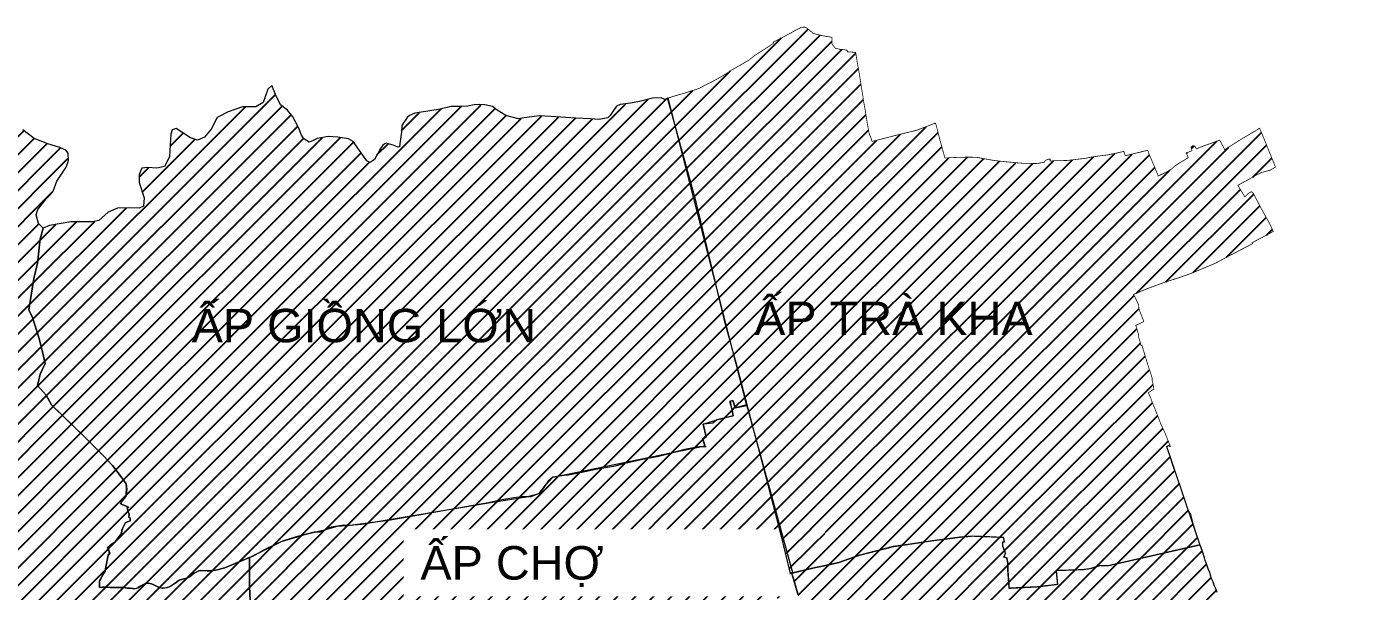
# Model space of a CAD drawing. Header units: inches. Extents: x 580942 to 590302, y 1062024 to 1067553.
# Drawn here: x 585078 to 590302, y 1065327 to 1067553 of the extents above; entities that cross this region are included whole.
import ezdxf
from ezdxf.enums import TextEntityAlignment as Align

# ---------------------------------------------------------------- set-up
doc = ezdxf.new("R2010")
doc.units = ezdxf.units.IN
doc.header["$MEASUREMENT"] = 0
for name, color, linetype in [('AP 11', 201, 'Continuous'), ('AP 12', 30, 'Continuous'), ('AP 13', 165, 'Continuous'), ('AP 3', 80, 'Continuous'), ('AP 4', 113, 'Continuous')]:
    doc.layers.add(name, color=color, linetype=linetype)
doc.layers.add('Level 33', color=7, linetype='Continuous', lineweight=0)
doc.layers.add('text-chung', color=7, linetype='Continuous', lineweight=18)
doc.styles.add('ARIAL', font='arial.ttf')
pattern_1 = [(45, (0, 7253.05), (-35.355339, 35.355339), [])]

msp = doc.modelspace()

# ---------------------------------------------------------------- hatches: boundary and pattern name
at = {"layer": 'AP 11'}
h = msp.add_hatch(dxfattribs=at)
h.set_pattern_fill('ANSI31', color=256, scale=400)
h.set_pattern_definition(pattern_1)
h.paths.add_polyline_path([(587603.4, 1067271), (587601.7, 1067270.4), (587590.8, 1067265.9), (587576.4, 1067272.3), (587541.9, 1067271), (587490.4, 1067257.8), (587454.8, 1067251.4), (587414.8, 1067246.3), (587400.7, 1067239.9), (587388.4, 1067222), (587375.6, 1067202.8), (587365.8, 1067193.8), (587332.2, 1067187.5), (587298.1, 1067189.6), (587239.8, 1067192.8), (587141.8, 1067198.3), (587095.8, 1067201.3), (587037.1, 1067193.2), (587014.1, 1067189.8), (586965.1, 1067202.2), (586931.1, 1067223.9), (586911.9, 1067238.8), (586882.5, 1067244.3), (586859.9, 1067245.6), (586839.9, 1067244.3), (586815.2, 1067239.7), (586782.9, 1067238.8), (586748.8, 1067238.4), (586705.8, 1067228.2), (586657.7, 1067220.3), (586606.6, 1067212.4), (586585.3, 1067203.4), (586575.5, 1067194.9), (586567.8, 1067182.8), (586564, 1067177.2), (586555.1, 1067163.2), (586553.4, 1067136.7), (586547.8, 1067090.7), (586545.3, 1067079.2), (586541, 1067077.9), (586521, 1067085.2), (586492.9, 1067093.7), (586487.8, 1067091.1), (586480.5, 1067085.6), (586469, 1067069), (586460.1, 1067052.8), (586447.3, 1067029.6), (586438.8, 1067022.7), (586429.9, 1067017.6), (586416.7, 1067024.4), (586388.6, 1067064.5), (586363, 1067100.3), (586344.7, 1067110.9), (586303.8, 1067117.3), (586264.7, 1067119.9), (586221.2, 1067111.8), (586206.3, 1067104.3), (586189.7, 1067097.9), (586169.3, 1067110.7), (586160.3, 1067125.6), (586148.4, 1067155.9), (586126.3, 1067197.2), (586104.5, 1067223.9), (586076.9, 1067244.8), (586058.1, 1067285.2), (586043.2, 1067321), (586027.5, 1067306.5), (586009.2, 1067254.1), (585979.8, 1067237.3), (585928.2, 1067236.9), (585870.8, 1067217.3), (585828.2, 1067194.7), (585803.9, 1067149.1), (585777.7, 1067117.4), (585751.3, 1067105.3), (585722.6, 1067114.5), (585667, 1067152.1), (585650.4, 1067145.8), (585645.2, 1067129.2), (585643.1, 1067086.6), (585641, 1067039.9), (585620.2, 1067001.5), (585591.1, 1066995.2), (585554.8, 1066998.3), (585531.9, 1066995.2), (585520.5, 1066970.3), (585521.5, 1066938.1), (585541.3, 1066878.9), (585538.1, 1066845.7), (585520.5, 1066837.4), (585484.1, 1066839.4), (585436.3, 1066837.4), (585398.9, 1066821.8), (585362.5, 1066788.6), (585337.6, 1066783.4), (585252.3, 1066784.4), (585168.2, 1066768.8), (585143.2, 1066758.4), (585130.7, 1066716.9), (585120.4, 1066620.3), (585106.8, 1066561.1), (585087.1, 1066436.5), (585100.6, 1066407.4), (585126.6, 1066328.5), (585140.1, 1066271.3), (585151.5, 1066225.6), (585130.7, 1066183), (585120.3, 1066139.4), (585155.5, 1066101), (585175.4, 1066062.6), (585239.3, 1066000.8), (587803.5, 1066490.9)])
h.paths.add_polyline_path([(587803.5, 1066490.9), (585239.3, 1066000.8), (585303.3, 1065939), (585380.2, 1065862.1), (585416.5, 1065823.7), (585454, 1065773.8), (585470.1, 1065752), (585472.1, 1065728.6), (585470.1, 1065709.9), (585469, 1065701.1), (585454.2, 1065683.7), (585450.3, 1065676.4), (585450.6, 1065671), (585480, 1065659.8), (585475.1, 1065655.8), (585476.2, 1065645), (585477.3, 1065641.3), (585481.7, 1065632.4), (585480.8, 1065619.7), (585485.7, 1065617), (585485.7, 1065604.2), (585478.4, 1065603.5), (585471.1, 1065600.8), (585466.3, 1065598.1), (585463.2, 1065591.2), (585456.8, 1065578), (585453.1, 1065566.3), (585450.9, 1065555.6), (585437.3, 1065536.7), (585425.7, 1065521.1), (585415.3, 1065514.7), (585404.3, 1065507.2), (585398.6, 1065502.3), (585398.4, 1065498.3), (585401.1, 1065489), (585405, 1065477.8), (585399.3, 1065469.5), (585398, 1065463.3), (585389.8, 1065423.9), (585387.1, 1065411.7), (585387.7, 1065406.8), (585375.8, 1065388.7), (585369.8, 1065377.3), (585365.6, 1065371.1), (585364.6, 1065364.7), (585365, 1065349.1), (585365.6, 1065342.6), (585376.2, 1065344.2), (585393.8, 1065343.8), (585408.2, 1065342.7), (585436.5, 1065343.1), (585460.2, 1065342.5), (585473.3, 1065340.2), (585485.9, 1065339.8), (585502.8, 1065338.2), (585515.7, 1065342.1), (585526.1, 1065348.7), (585538.8, 1065355.3), (585546.3, 1065359.2), (585557.2, 1065360.1), (585570.1, 1065357.7), (585578.7, 1065353.7), (585594.5, 1065345.7), (585606.9, 1065341.2), (585622.3, 1065341), (585632.9, 1065343.1), (585645.9, 1065348.8), (585662.1, 1065359.9), (585678, 1065371.2), (585691.2, 1065376.3), (585706.9, 1065379.7), (585718.9, 1065385.3), (585737, 1065399.1), (585758.6, 1065409.8), (585789.1, 1065408.1), (585802.9, 1065408.3), (585822.4, 1065411.2), (585858.7, 1065420.6), (585883.6, 1065430.4), (585955.4, 1065460.5), (586081.5, 1065524.3), (586177.9, 1065553), (586254.9, 1065571.1), (586302.2, 1065584.6), (586395.7, 1065592.6), (586896.4, 1065675.9), (587046.3, 1065700.5), (587095.6, 1065713.2), (587119.2, 1065745), (587150, 1065777.7), (587748.5, 1065901.1), (587740.8, 1065929.2), (587753.5, 1065936.4), (587741.9, 1065986.5), (587795.8, 1066003.7), (587846.9, 1066016.2), (587860, 1066019.5), (587848.7, 1066077.3), (587858.1, 1066080.3), (587867.6, 1066050.3), (587913.8, 1066060.5)])
at = {"layer": 'AP 12'}
h = msp.add_hatch(dxfattribs=at)
h.set_pattern_fill('ANSI31', color=256, scale=400)
h.set_pattern_definition(pattern_1)
h.paths.add_polyline_path([(587226.8, 1065213.8), (587233.3, 1065121.7), (587507.2, 1065175.8), (587598.6, 1065213.2), (587887, 1065261.1), (588010.6, 1065295.9), (588114.6, 1065317.2), (588110.4, 1065331), (588096.3, 1065380.6), (588088.7, 1065402), (588090, 1065399), (588094.5, 1065400), (587913.8, 1066062.7), (587867.6, 1066050.3), (587858.3, 1066079.7), (587845.1, 1066076.4), (587854.7, 1066046.6), (587860, 1066019.5), (587833.8, 1066012.9), (587795.8, 1066003.7), (587779.3, 1065990.8), (587741.9, 1065986.5), (587753.5, 1065936.4), (587740.8, 1065929.2), (587748.5, 1065901.1), (587753.5, 1065897.4), (587726.3, 1065897.4), (587695.5, 1065891.9), (587669.3, 1065886.5), (587639.4, 1065879.2), (587602.2, 1065868.3), (587560.6, 1065858.3), (587521.7, 1065851.1), (587485.4, 1065843.8), (587433.4, 1065831.3), (587389.1, 1065819.1), (587319.2, 1065807.9), (587263.4, 1065796.1), (587257.7, 1065794.9), (587211.5, 1065785.9), (587194.3, 1065784), (587150, 1065777.7), (587131, 1065762.2), (587107.4, 1065727.7), (587095.6, 1065713.2), (587063, 1065700.5), (587029.5, 1065700.5), (586996, 1065695.9), (586949.2, 1065688.7), (586896.4, 1065675.9), (586503, 1065607.5), (586439.6, 1065598.4), (586351.8, 1065586.9), (586326.9, 1065588.1), (586277.5, 1065581.1), (586232.3, 1065561.1), (586209.6, 1065561.1), (586177.9, 1065553), (586130, 1065540.3), (586081.5, 1065524.3), (586019, 1065494.3), (585967.4, 1065465.2), (585955.4, 1065460.8), (585955.2, 1065421.6), (585956, 1065345.7), (585959, 1065268.2), (585969.5, 1065247.2), (585965, 1065217.3), (585963.5, 1065186.6), (585972.8, 1065041.4), (585973.9, 1065018.5), (586005, 1064964), (586014.1, 1064945.6), (586013.7, 1064930.3), (586013.4, 1064922.1)])
at = {"layer": 'AP 4'}
h = msp.add_hatch(dxfattribs=at)
h.set_pattern_fill('ANSI31', color=256, scale=400)
h.set_pattern_definition(pattern_1)
h.paths.add_polyline_path([(586012.1, 1064923.1), (586012.1, 1064884.7), (586013.7, 1064930.3), (586014.1, 1064945.6), (586005, 1064964), (585973.9, 1065018.5), (585972.8, 1065041.4), (585963.5, 1065186.6), (585965, 1065217.3), (585969.5, 1065247.2), (585959, 1065268.2), (585956, 1065345.8), (585955.2, 1065421.6), (585955.4, 1065460.5), (585883.6, 1065430.4), (585858.7, 1065420.6), (585822.4, 1065411.2), (585802.9, 1065408.3), (585789.1, 1065408.1), (585761.5, 1065409.6), (585756.3, 1065408.7), (585737, 1065399.1), (585713.5, 1065381.1), (585691.2, 1065376.3), (585678, 1065371.2), (585662.1, 1065359.9), (585639.3, 1065344.3), (585612.4, 1065339.2), (585594.5, 1065345.7), (585578.7, 1065353.7), (585570.1, 1065357.7), (585557.2, 1065360.1), (585546.3, 1065359.2), (585525.2, 1065348.1), (585508.6, 1065337.6), (585485.9, 1065339.8), (585473.3, 1065340.2), (585460.2, 1065342.5), (585436.5, 1065343.1), (585408.1, 1065342.7), (585393.8, 1065343.8), (585376.2, 1065344.2), (585365.2, 1065342.5), (585365, 1065349.1), (585365, 1065349.1), (585365, 1065349.1), (585364.4, 1065369.3), (585369.7, 1065377.3), (585375.8, 1065388.7), (585386.8, 1065405.5), (585387.4, 1065408.8), (585387, 1065411.9), (585387, 1065412.4), (585387.8, 1065415), (585389.8, 1065424), (585398, 1065463.3), (585399.5, 1065470.4), (585399.5, 1065470.4), (585402.2, 1065473.7), (585404, 1065476.4), (585403.4, 1065480.9), (585402.8, 1065484.3), (585396.9, 1065500.8), (585404.3, 1065507.3), (585425.2, 1065521.5), (585428.1, 1065524.3), (585437.3, 1065536.7), (585450.3, 1065554.8), (585451.3, 1065557.7), (585454.5, 1065573.1), (585463.2, 1065591.2), (585466.8, 1065599.2), (585485.7, 1065606.2), (585485.7, 1065615.8), (585484.9, 1065616.9), (585483.4, 1065618.3), (585480.8, 1065619.7), (585481.6, 1065631.6), (585480, 1065635.9), (585476.4, 1065643), (585474.4, 1065661.9), (585447.9, 1065672), (585454.2, 1065683.7), (585469, 1065701.1), (585470.1, 1065709.9), (585471.5, 1065735.4), (585470.1, 1065752), (585453.9, 1065773.8), (585416.5, 1065823.7), (585380.2, 1065862.1), (585303.2, 1065939), (585175.4, 1066062.6), (585155.5, 1066101), (585120.3, 1066139.4), (585130.7, 1066183.1), (585151.5, 1066225.6), (585140.1, 1066271.3), (585126.6, 1066328.5), (585100.6, 1066407.4), (585087.1, 1066436.5), (585106.8, 1066561.1), (585120.3, 1066620.3), (585130.7, 1066716.9), (585143.2, 1066758.4), (585124.2, 1066777.6), (585115, 1066811.9), (585122.6, 1066832.3), (585135.7, 1066848.9), (585155.3, 1066873.8), (585170.3, 1066890.4), (585182, 1066904.1), (585197.3, 1066944.1), (585214.8, 1066972), (585233.2, 1066998.9), (585242.2, 1067025), (585240.9, 1067053.8), (585231.9, 1067065.9), (585208.1, 1067076.7), (585161.5, 1067090.8), (585107.4, 1067112.6), (585063.3, 1067146.8), (585029.1, 1067189.5), (584980.1, 1067251.9), (584945.1, 1067265.4), (584894.9, 1067275.6), (584866.4, 1067299.9), (584831.8, 1067329.2), (584808.8, 1067338.2), (584778.3, 1067339.5), (584747.2, 1067344.9), (584724.3, 1067354.4), (584693.7, 1067372.8), (584673.9, 1067398), (584658.2, 1067434.4), (584649.2, 1067448.3), (584645.3, 1067448.6), (584626.7, 1067445.5), (584621.4, 1067442.6), (584604.7, 1067426.7), (584593, 1067400.2), (584594.8, 1067327.9), (584602.9, 1067263.2), (584600.7, 1067232.6), (584589.9, 1067214.2), (584560.7, 1067173.3), (584520.6, 1067107.2), (584502.7, 1067070.4), (584474.3, 1067037.1), (584454.5, 1067034.5), (584423.5, 1067049.3), (584391.2, 1067059.2), (584363.7, 1067052.9), (584343.8, 1067041.6), (584320.6, 1067009.3), (584301.2, 1066967.5), (584285.9, 1066919.9), (584277.4, 1066880.8), (584283.2, 1066857), (584299.2, 1066805.7), (584293.6, 1066783.3), (584284.1, 1066768), (584267.5, 1066753.6), (584242.8, 1066746), (584218.9, 1066747.3), (584201.9, 1066758.6), (584176.7, 1066783.3), (584134.9, 1066849.8), (584110.1, 1066895.2), (584095.3, 1066946.4), (584081.9, 1066990.3), (584071, 1067026.9), (584049.9, 1067052.4), (583952.3, 1067117.6), (583899.7, 1067136.5), (583879.9, 1067138.3), (583857.9, 1067131.1), (583839, 1067108.6), (583827.3, 1067068.2), (583829.6, 1067033.1), (583839.5, 1067000.8), (583866, 1066962.1), (583918.2, 1066923.5), (583998.6, 1066869.6), (584013.5, 1066854.3), (584027, 1066830), (584029.2, 1066810.7), (584022.5, 1066783.7), (584002.2, 1066759.9), (583967.2, 1066740.6), (583906.5, 1066734.3), (583840.4, 1066733), (583790, 1066724.4), (583712.7, 1066705.6), (583639.4, 1066673.6), (583536.4, 1066636.8), (583476.6, 1066613.9), (583417.7, 1066593.7), (583357, 1066577.5), (583316.9, 1066570.9), (583228, 1066560.9), (583188.9, 1066564.5), (583116.1, 1066606.7), (583077, 1066624.7), (583045.9, 1066630.5), (583004.1, 1066622), (582971.3, 1066604.9), (582908.4, 1066553.2), (582853.9, 1066491.2), (582813, 1066434.6), (582782, 1066378), (582755.5, 1066317.3), (582731.7, 1066267.9), (582706.9, 1066228.4), (582675, 1066187), (582635.9, 1066146.6), (582580.1, 1066101.7), (582500.6, 1066037), (582456.1, 1066001.5), (582432.8, 1065973.1), (582369.3, 1065908), (582334.7, 1065860.8), (582315.4, 1065829), (582252.4, 1065718.8), (582211.9, 1065646.5), (582178.2, 1065602.9), (582129.6, 1065559.7), (582083.8, 1065535.9), (582019.9, 1065520.6), (581962.8, 1065486.9), (581933.6, 1065445.6), (581907.1, 1065391.2), (581896.3, 1065347.6), (581889.6, 1065269), (581888.2, 1065221.8), (581837.5, 1065204.5), (581737, 1065082.6), (581496.2, 1064895.2), (581303.7, 1064744.2), (581082.5, 1064568.1), (580941.7, 1064457.5), (581024, 1064381.7), (581506.7, 1063937.2), (582525.4, 1064784.6), (582786.6, 1064726.4), (583007, 1064726.4), (583060.5, 1064817.6), (585078, 1064685.3)])

# ---------------------------------------------------------------- linework, layer by layer
at = {"layer": 'Level 33', "color": 7}
for points in [[(587802.2, 1066490.7), (587803.5, 1066490.9), (587603.4, 1067271), (587601.7, 1067270.4), (587590.8, 1067265.9), (587576.4, 1067272.3), (587541.9, 1067271), (587490.4, 1067257.8), (587454.8, 1067251.4), (587414.8, 1067246.3), (587400.7, 1067239.9), (587388.4, 1067222), (587375.6, 1067202.8), (587365.8, 1067193.8), (587332.2, 1067187.5), (587298.1, 1067189.6), (587239.8, 1067192.8), (587141.8, 1067198.3), (587095.8, 1067201.3), (587037.1, 1067193.2), (587014.1, 1067189.8), (586965.1, 1067202.2), (586931.1, 1067223.9), (586911.9, 1067238.8), (586882.5, 1067244.3), (586859.9, 1067245.6), (586839.9, 1067244.3), (586815.2, 1067239.7), (586782.9, 1067238.8), (586748.8, 1067238.4), (586705.8, 1067228.2), (586657.7, 1067220.3), (586606.6, 1067212.4), (586585.3, 1067203.4), (586575.5, 1067194.9), (586567.8, 1067182.8), (586564, 1067177.2), (586555.1, 1067163.2), (586553.4, 1067136.7), (586547.8, 1067090.7), (586545.3, 1067079.2), (586541, 1067077.9), (586521, 1067085.2), (586492.9, 1067093.7), (586487.8, 1067091.1), (586480.5, 1067085.6), (586469, 1067069), (586460.1, 1067052.8), (586447.3, 1067029.6), (586438.8, 1067022.7), (586429.9, 1067017.6), (586416.7, 1067024.4), (586388.6, 1067064.5), (586363, 1067100.3), (586344.7, 1067110.9), (586303.8, 1067117.3), (586264.7, 1067119.9), (586221.2, 1067111.8), (586206.3, 1067104.3), (586189.7, 1067097.9), (586169.3, 1067110.7), (586160.3, 1067125.6), (586148.4, 1067155.9), (586126.3, 1067197.2), (586104.5, 1067223.9), (586076.9, 1067244.8), (586058.1, 1067285.2), (586043.2, 1067321), (586027.5, 1067306.5), (586009.2, 1067254.1), (585979.8, 1067237.3), (585928.2, 1067236.9), (585870.8, 1067217.3), (585828.2, 1067194.7), (585803.9, 1067149.1), (585777.7, 1067117.4), (585751.3, 1067105.3), (585722.6, 1067114.5), (585667, 1067152.1), (585650.4, 1067145.8), (585645.2, 1067129.2), (585643.1, 1067086.6), (585641, 1067039.9), (585620.2, 1067001.5), (585591.1, 1066995.2), (585554.8, 1066998.3), (585531.9, 1066995.2), (585520.5, 1066970.3), (585521.5, 1066938.1), (585541.3, 1066878.9), (585538.1, 1066845.7), (585520.5, 1066837.4), (585484.1, 1066839.4), (585436.3, 1066837.4), (585398.9, 1066821.8), (585362.5, 1066788.6), (585337.6, 1066783.4), (585252.3, 1066784.4), (585168.2, 1066768.8), (585143.2, 1066758.4), (585130.7, 1066716.9), (585120.4, 1066620.3), (585106.8, 1066561.1), (585087.1, 1066436.5), (585100.6, 1066407.4), (585126.6, 1066328.5), (585140.1, 1066271.3), (585151.5, 1066225.6), (585130.7, 1066183), (585120.3, 1066139.4), (585155.5, 1066101), (585175.4, 1066062.6), (585239.3, 1066000.8)], [(585959, 1065268.2), (585956, 1065345.8), (585955.2, 1065421.6), (585955.4, 1065460.5), (585883.6, 1065430.4), (585858.7, 1065420.6), (585822.4, 1065411.2), (585802.9, 1065408.3), (585789.1, 1065408.1), (585761.5, 1065409.6), (585756.3, 1065408.7), (585737, 1065399.1), (585713.5, 1065381.1), (585691.2, 1065376.3), (585678, 1065371.2), (585662.1, 1065359.9), (585639.3, 1065344.3), (585612.4, 1065339.2), (585594.5, 1065345.7), (585578.7, 1065353.7), (585570.1, 1065357.7), (585557.2, 1065360.1), (585546.3, 1065359.2), (585525.2, 1065348.1), (585508.6, 1065337.6), (585485.9, 1065339.8), (585473.3, 1065340.2), (585460.2, 1065342.5), (585436.5, 1065343.1), (585408.1, 1065342.7), (585393.8, 1065343.8), (585376.2, 1065344.2), (585365.2, 1065342.5), (585365, 1065349.1), (585365, 1065349.1), (585365, 1065349.1), (585364.4, 1065369.3), (585369.7, 1065377.3), (585375.8, 1065388.7), (585386.8, 1065405.5), (585387.4, 1065408.8), (585387, 1065411.9), (585387, 1065412.4), (585387.8, 1065415), (585389.8, 1065424), (585398, 1065463.3), (585399.5, 1065470.4), (585399.5, 1065470.4), (585402.2, 1065473.7), (585404, 1065476.4), (585403.4, 1065480.9), (585402.8, 1065484.3), (585396.9, 1065500.8), (585404.3, 1065507.3), (585425.2, 1065521.5), (585428.1, 1065524.3), (585437.3, 1065536.7), (585450.3, 1065554.8), (585451.3, 1065557.7), (585454.5, 1065573.1), (585463.2, 1065591.2), (585466.8, 1065599.2), (585485.7, 1065606.2), (585485.7, 1065615.8), (585484.9, 1065616.9), (585483.4, 1065618.3), (585480.8, 1065619.7), (585481.6, 1065631.6), (585480, 1065635.9), (585476.4, 1065643), (585474.4, 1065661.9), (585447.9, 1065672), (585454.2, 1065683.7), (585469, 1065701.1), (585470.1, 1065709.9), (585471.5, 1065735.4), (585470.1, 1065752), (585453.9, 1065773.8), (585416.5, 1065823.7), (585380.2, 1065862.1), (585303.2, 1065939), (585175.4, 1066062.6), (585155.5, 1066101), (585120.3, 1066139.4), (585130.7, 1066183.1), (585151.5, 1066225.6), (585140.1, 1066271.3), (585126.6, 1066328.5), (585100.6, 1066407.4), (585087.1, 1066436.5), (585106.8, 1066561.1), (585120.3, 1066620.3), (585130.7, 1066716.9), (585143.2, 1066758.4), (585124.2, 1066777.6), (585115, 1066811.9), (585122.6, 1066832.3), (585135.7, 1066848.9), (585155.3, 1066873.8), (585170.3, 1066890.4), (585182, 1066904.1), (585197.3, 1066944.1), (585214.8, 1066972), (585233.2, 1066998.9), (585242.2, 1067025), (585240.9, 1067053.8), (585231.9, 1067065.9), (585208.1, 1067076.7), (585161.5, 1067090.8), (585107.4, 1067112.6), (585063.3, 1067146.8)], [(585239.3, 1066000.8), (585303.3, 1065939), (585380.2, 1065862.1), (585416.5, 1065823.7), (585454, 1065773.8), (585470.1, 1065752), (585472.1, 1065728.6), (585470.1, 1065709.9), (585469, 1065701.1), (585454.2, 1065683.7), (585450.3, 1065676.4), (585450.6, 1065671), (585480, 1065659.8), (585475.1, 1065655.8), (585476.2, 1065645), (585477.3, 1065641.3), (585481.7, 1065632.4), (585480.8, 1065619.7), (585485.7, 1065617), (585485.7, 1065604.2), (585478.4, 1065603.5), (585471.1, 1065600.8), (585466.3, 1065598.1), (585463.2, 1065591.2), (585456.8, 1065578), (585453.1, 1065566.3), (585450.9, 1065555.6), (585437.3, 1065536.7), (585425.7, 1065521.1), (585415.3, 1065514.7), (585404.3, 1065507.2), (585398.6, 1065502.3), (585398.4, 1065498.3), (585401.1, 1065489), (585405, 1065477.8), (585399.3, 1065469.5), (585398, 1065463.3), (585389.8, 1065423.9), (585387.1, 1065411.7), (585387.7, 1065406.8), (585375.8, 1065388.7), (585369.8, 1065377.3), (585365.6, 1065371.1), (585364.6, 1065364.7), (585365, 1065349.1), (585365.6, 1065342.6), (585376.2, 1065344.2), (585393.8, 1065343.8), (585408.2, 1065342.7), (585436.5, 1065343.1), (585460.2, 1065342.5), (585473.3, 1065340.2), (585485.9, 1065339.8), (585502.8, 1065338.2), (585515.7, 1065342.1), (585526.1, 1065348.7), (585538.8, 1065355.3), (585546.3, 1065359.2), (585557.2, 1065360.1), (585570.1, 1065357.7), (585578.7, 1065353.7), (585594.5, 1065345.7), (585606.9, 1065341.2), (585622.3, 1065341), (585632.9, 1065343.1), (585645.9, 1065348.8), (585662.1, 1065359.9), (585678, 1065371.2), (585691.2, 1065376.3), (585706.9, 1065379.7), (585718.9, 1065385.3), (585737, 1065399.1), (585758.6, 1065409.8), (585789.1, 1065408.1), (585802.9, 1065408.3), (585822.4, 1065411.2), (585858.7, 1065420.6), (585883.6, 1065430.4), (585955.4, 1065460.5), (586081.5, 1065524.3), (586177.9, 1065553), (586254.9, 1065571.1), (586302.2, 1065584.6), (586395.7, 1065592.6), (586896.4, 1065675.9), (587046.3, 1065700.5), (587095.6, 1065713.2), (587119.2, 1065745), (587150, 1065777.7), (587748.5, 1065901.1), (587740.8, 1065929.2), (587753.5, 1065936.4), (587741.9, 1065986.5), (587795.8, 1066003.7), (587846.9, 1066016.2), (587860, 1066019.5), (587848.7, 1066077.3), (587858.1, 1066080.3), (587867.6, 1066050.3), (587913.8, 1066060.5), (587803.5, 1066490.9), (587803.5, 1066490.9)]]:
    msp.add_lwpolyline(points, dxfattribs=at)

# ---------------------------------------------------------------- texts
at = {"layer": 'text-chung', "color": 1, "linetype": 'Continuous', "lineweight": 0, "style": 'ARIAL'}
for s, p in [('ẤP GIỒNG LỚN', (586405.9, 1066374.9)), ('ẤP TRÀ KHA', (588490.5, 1066403.2))]:
    msp.add_text(s, height=132, dxfattribs=at).set_placement(p, align=Align.MIDDLE_CENTER)

# ---------------------------------------------------------------- next in the draw order: texts
at = {"layer": 'text-chung', "color": 1, "linetype": 'Continuous', "lineweight": 0, "insert": (586628.2, 1065505.9), "char_height": 132, "attachment_point": 1, "style": 'ARIAL', "bg_fill": 2}
msp.add_mtext_dynamic_manual_height_columns('ẤP CHỢ', width=1526.571, gutter_width=2, heights=[0], dxfattribs=at)

# ---------------------------------------------------------------- next in the draw order: hatches: boundary and pattern name
at = {"layer": 'AP 13'}
h = msp.add_hatch(dxfattribs=at)
h.set_pattern_fill('ANSI31', color=256, scale=400)
h.set_pattern_definition(pattern_1)
h.paths.add_polyline_path([(589459.4, 1066434.6), (589456.7, 1066443.4), (589456.9, 1066447), (589455.7, 1066456.7), (589448.8, 1066471.7), (589436.2, 1066497.9), (589466, 1066510.4), (589491.8, 1066521.2), (589514.6, 1066529.4), (589563.7, 1066547.3), (589613.1, 1066563.1), (589663.1, 1066580.7), (589701.2, 1066596.7), (589756.2, 1066619.7), (589803.6, 1066645.2), (589850.5, 1066669.4), (589904.5, 1066697.9), (589902.6, 1066701.6), (589939.8, 1066720.8), (589985.8, 1066746.1), (589975.8, 1066768.2), (589975.7, 1066769.4), (589934.9, 1066842.8), (589908.8, 1066894), (589905.1, 1066898.3), (589900.1, 1066902.5), (589895.3, 1066900.5), (589886.2, 1066894.7), (589874.1, 1066882.2), (589846.6, 1066927.8), (589868.7, 1066939.6), (589909.6, 1066962.5), (589917.1, 1066967.3), (589940.1, 1066978), (589955.2, 1066982.4), (589967.4, 1066985.4), (589976.2, 1066988.4), (589994.6, 1066999.9), (589940.4, 1067133.5), (589931.8, 1067153.1), (589923.6, 1067147.1), (589860.9, 1067110), (589795.2, 1067068.1), (589775, 1067105.6), (589717.3, 1067084.6), (589683.2, 1067071.6), (589678.7, 1067079.8), (589674, 1067083.8), (589669.3, 1067083.8), (589662.6, 1067078.8), (589662.6, 1067075.4), (589666.3, 1067064.7), (589643.7, 1067054.4), (589651.3, 1067036.2), (589629.2, 1067023.3), (589618, 1067016.6), (589598, 1067003.3), (589596.6, 1067002.4), (589587.6, 1066993.4), (589573.4, 1066984.2), (589564.4, 1066979.7), (589530.6, 1066963), (589533.6, 1066964.5), (589496.9, 1067051), (589491.6, 1067065.7), (589403.3, 1067044.1), (589397.9, 1067061.1), (589380.9, 1067057.5), (589365.4, 1067053.7), (589337.3, 1067048.1), (589335.6, 1067047.7), (589300.4, 1067043.4), (589292.2, 1067042.2), (589271.3, 1067039.2), (589245.9, 1067033.9), (589224.2, 1067031.4), (589193.6, 1067027.6), (589169.9, 1067025.3), (589135.5, 1067025.1), (589107.8, 1067023.3), (589107.7, 1067030.5), (589101.9, 1067030.7), (589097.4, 1067030.2), (589093.2, 1067028.1), (589087.1, 1067023.3), (589086, 1067021.4), (589085.2, 1067018.6), (589080.3, 1067018.4), (589076.8, 1067017.4), (589071.9, 1067016.6), (589064.7, 1067015.4), (589065, 1067014), (589049.5, 1067013.7), (589003.7, 1067014.2), (588966.3, 1067017.3), (588929.4, 1067020.8), (588887.6, 1067025.4), (588850.8, 1067031.8), (588830.7, 1067035.8), (588815.6, 1067038), (588792.2, 1067038.7), (588782.4, 1067038.6), (588744.5, 1067037.9), (588693.2, 1067035.1), (588671.1, 1067115.9), (588657.2, 1067171.4), (588654.1, 1067170.2), (588653.7, 1067172.4), (588623.9, 1067160.5), (588589.7, 1067147.3), (588577.7, 1067143.5), (588520.6, 1067129.8), (588415.2, 1067102.6), (588406.1, 1067100.8), (588402.2, 1067114.3), (588399.5, 1067121.3), (588397, 1067124.6), (588395.4, 1067131.3), (588390.8, 1067154.5), (588384.9, 1067187.2), (588380.2, 1067220), (588374.2, 1067252.6), (588369.2, 1067284.9), (588363.9, 1067316.5), (588359.2, 1067348.2), (588354.2, 1067379.3), (588353.3, 1067385.2), (588348.1, 1067411.7), (588346.7, 1067422.1), (588343.7, 1067439.3), (588342.4, 1067448.5), (588341.9, 1067451.5), (588309.1, 1067453.8), (588308.3, 1067459.9), (588301.6, 1067461.2), (588286.6, 1067463.4), (588281.2, 1067463.4), (588262.4, 1067467.4), (588255.7, 1067475.3), (588248.9, 1067484.4), (588248.5, 1067510.9), (588216.2, 1067516.1), (588173.9, 1067526.1), (588168.1, 1067531.9), (588154.6, 1067543.5), (588143.2, 1067550.9), (588127.3, 1067550.4), (588123.7, 1067548), (588114.3, 1067543.2), (588100.9, 1067536), (588085.7, 1067527.4), (588054.3, 1067511.1), (588023, 1067494.4), (588017.1, 1067491.4), (588017.1, 1067491.4), (588017.6, 1067487.2), (588000, 1067475), (587945.9, 1067440.2), (587921.9, 1067421.5), (587887.6, 1067401), (587856.1, 1067383.6), (587831.8, 1067367.4), (587804.2, 1067350.8), (587782, 1067339), (587771.6, 1067332.9), (587748.4, 1067322.2), (587731.3, 1067312.4), (587716.7, 1067306.4), (587692.4, 1067298.8), (587666.8, 1067290.5), (587621.5, 1067277.5), (587601.7, 1067270.4), (587601.1, 1067270.1), (587710.3, 1066874.1), (587783.6, 1066568.6), (587826.9, 1066386.9), (587873.5, 1066219.2), (587908.5, 1066085), (587989.8, 1065773.9), (588053, 1065529.2), (588084.7, 1065397.7), (588183.6, 1065421.3), (588211, 1065426.5), (588275.6, 1065441), (588353.2, 1065469), (588490.1, 1065503.9), (588557.1, 1065513.8), (588643, 1065527), (588703.5, 1065534.5), (588752.1, 1065540.9), (588801.5, 1065545.3), (588868, 1065542.8), (588923.3, 1065539.9), (588927.6, 1065523.2), (588921.3, 1065522.3), (588921.3, 1065505), (588929.4, 1065486), (588931.2, 1065478.7), (588930.3, 1065474.2), (588925.7, 1065463), (588931.2, 1065461), (588937.6, 1065458.7), (588941.2, 1065439.6), (588941.2, 1065415.1), (588946.6, 1065339.7), (589056.2, 1065345.2), (589136.8, 1065355.2), (589131.3, 1065409.7), (589234.6, 1065413.1), (589263.5, 1065416.8), (589304.3, 1065429.5), (589336, 1065428.6), (589697.1, 1065510.7), (589620.5, 1065737.7), (589607.1, 1065774.9), (589598.3, 1065799.8), (589596.3, 1065804.9), (589588.5, 1065826.9), (589586, 1065834.8), (589577.2, 1065863.3), (589566.2, 1065898.9), (589574.1, 1065901.8), (589581.3, 1065898.6), (589574.6, 1065914.9), (589567.2, 1065932.8), (589559.2, 1065953.1), (589543.5, 1065986.7), (589529.8, 1066022.1), (589517.4, 1066053.6), (589504.1, 1066087), (589496.2, 1066106.3), (589494.2, 1066110.4), (589505.3, 1066117.5), (589515.8, 1066124.9), (589515.1, 1066131.1), (589511.9, 1066147.6), (589508.3, 1066162.5), (589510.3, 1066162.9), (589505.1, 1066181.3), (589492.6, 1066218.9), (589480.7, 1066258.4), (589469, 1066296.4), (589466.3, 1066295.5), (589460.9, 1066313.2), (589455.5, 1066331.1), (589456.4, 1066337), (589444.6, 1066376), (589460.7, 1066383), (589476.3, 1066390.9), (589472.4, 1066401.3)])
at = {"layer": 'AP 3'}
h = msp.add_hatch(dxfattribs=at)
h.set_pattern_fill('ANSI31', color=256, scale=400)
h.set_pattern_definition(pattern_1)
h.paths.add_polyline_path([(589883.2, 1065020.1), (589878.1, 1065036.2), (589865.1, 1065076.8), (589851.9, 1065116.8), (589839.5, 1065153.1), (589825.1, 1065193.6), (589820.1, 1065208.1), (589811.1, 1065233), (589810.2, 1065234.9), (589804.5, 1065232.8), (589796.6, 1065245.4), (589787.8, 1065260.5), (589779, 1065277.7), (589770.4, 1065294.8), (589769.2, 1065301.4), (589767.9, 1065309.1), (589767.5, 1065316.1), (589765.3, 1065322.8), (589759.3, 1065337.2), (589754, 1065348.5), (589750.4, 1065359.6), (589746.1, 1065369.8), (589743.1, 1065378), (589742.1, 1065382.4), (589740.7, 1065387.8), (589737.8, 1065397.2), (589736, 1065401.8), (589730.2, 1065416.2), (589725.5, 1065428.1), (589721.4, 1065439.4), (589718.5, 1065449.1), (589715.4, 1065459.3), (589713, 1065467.8), (589709.4, 1065476.9), (589699.3, 1065506.6), (589697.1, 1065510.7), (589336, 1065428.6), (589304.3, 1065429.5), (589263.5, 1065416.8), (589234.6, 1065413.1), (589131.3, 1065409.7), (589136.8, 1065355.2), (589056.2, 1065345.2), (588946.6, 1065339.7), (588941.2, 1065415.1), (588941.2, 1065439.6), (588937.6, 1065458.7), (588931.2, 1065461), (588924.9, 1065463.3), (588927.1, 1065466.4), (588930.3, 1065474.2), (588931.2, 1065478.7), (588929.4, 1065486), (588921.3, 1065505), (588921.3, 1065522.3), (588927.6, 1065523.2), (588923.3, 1065539.9), (588868, 1065542.8), (588801.5, 1065545.3), (588752.1, 1065540.9), (588703.5, 1065534.5), (588643, 1065527), (588557.1, 1065513.8), (588490.1, 1065503.9), (588353.2, 1065469), (588275.6, 1065441), (588211, 1065426.5), (588183.6, 1065421.3), (588089.9, 1065398.9), (588096.3, 1065380.6), (588110.4, 1065331), (588114.6, 1065317.2), (588127.1, 1065275.6), (588140.3, 1065231.3), (588164.1, 1065150.9), (588167, 1065139.6), (588177.1, 1065094.6), (588184.1, 1065048.6), (588195.5, 1065003.2), (588254.1, 1064812.9), (588342.1, 1064827.8), (588508.5, 1064854.4), (588561.5, 1064863.7), (588755.8, 1064894.9), (588758.9, 1064887.6), (588768.2, 1064855.4), (588767.2, 1064833.6), (588771.4, 1064813.9), (588778.6, 1064795.2), (588797.3, 1064786.9), (588810.8, 1064765.1), (588832.7, 1064692.4), (588857.6, 1064613.5), (588871.1, 1064567.8), (588880.5, 1064530.4), (588890.8, 1064503.4), (588911.6, 1064472.2), (588915.8, 1064440), (588921, 1064417.2), (588927.2, 1064381.9), (588944.9, 1064349.7), (588956.3, 1064324.8), (588959.4, 1064299.9), (588966.7, 1064283.2), (588979.2, 1064273.9), (589001, 1064239.6), (589012.4, 1064215.7), (589022.8, 1064208.5), (589050.9, 1064197), (589066.4, 1064171.1), (589114.2, 1064134.7), (589122.6, 1064108.8), (589148.5, 1064077.6), (589160, 1064058.9), (589181.8, 1064008.1), (589190.1, 1063964.4), (589179.7, 1063956.1), (589096.6, 1063919.8), (589108.2, 1063894.9), (589108.2, 1063894.9), (589140.5, 1063804), (589143.3, 1063796.9), (589158.7, 1063755.5), (589176.7, 1063706.5), (589201, 1063639.6), (589204.7, 1063634), (589217.8, 1063596.3), (589226.2, 1063505.6), (589763.9, 1063605.3), (590301.7, 1063705), (590270.8, 1063788.7), (590269, 1063793.5), (590268.3, 1063798.4), (590265.2, 1063804.7), (590262.4, 1063808.5), (590259.8, 1063809.4), (590253.6, 1063833.5), (590251.9, 1063839.9), (590243.8, 1063865.7), (590234.6, 1063895.1), (590233.4, 1063895.4), (590225.5, 1063922.9), (590216.2, 1063957.5), (590205.5, 1063991), (590195.1, 1064022.4), (590184.8, 1064054.2), (590180.3, 1064066.8), (590169.1, 1064082.2), (590158, 1064095.9), (590148.2, 1064109.6), (590134.6, 1064121.5), (590121.4, 1064135.2), (590142.7, 1064174.9), (590157.2, 1064215.4), (590135.9, 1064222.9), (590122.2, 1064233.6), (590112, 1064259.2), (590105.6, 1064280.5), (590103, 1064306.1), (590103.4, 1064325.8), (590098.3, 1064344.5), (590091.5, 1064362), (590082.5, 1064371.9), (590079.4, 1064380.5), (590076.2, 1064383.3), (590070.1, 1064387), (590069, 1064395.7), (590065, 1064412.1), (590054.4, 1064455.3), (590042.8, 1064496.7), (590031.7, 1064534.9), (590020, 1064572.5), (590008.3, 1064611.6), (589996.3, 1064650.7), (589986.2, 1064682.7), (589978.7, 1064709.8), (589974.3, 1064724.1), (589960.5, 1064770.4), (589951, 1064800), (589945.6, 1064817.6), (589938.4, 1064840.2), (589926, 1064877.6), (589913.4, 1064919.4), (589900.6, 1064960.6), (589889.7, 1064996.3)])

# ---------------------------------------------------------------- next in the draw order: linework, layer by layer
at = {"layer": 'Level 33', "color": 7}
msp.add_lwpolyline([(589697.1, 1065510.7, 3, 3, 0), (589697.1, 1065510.7, 3, 3, 0), (589688.7, 1065538.3, 3, 3, 0), (589669, 1065600.4, 3, 3, 0), (589664.8, 1065618.8, 3, 3, 0), (589660.9, 1065633.3, 3, 3, 0), (589653.1, 1065644.2, 3, 3, 0), (589633.7, 1065701.4, 3, 3, 0), (589607.1, 1065774.9, 3, 3, 0), (589598.3, 1065799.8, 3, 3, 0), (589596.3, 1065804.9, 3, 3, 0), (589588.5, 1065826.9, 3, 3, 0), (589586, 1065834.8, 3, 3, 0), (589577.2, 1065863.3, 3, 3, 0), (589566.2, 1065898.9, 3, 3, 0), (589574.1, 1065901.8, 3, 3, 0), (589580.4, 1065898.3, 3, 3, 0), (589581.3, 1065898.6, 3, 3, 0), (589574.6, 1065914.9, 3, 3, 0), (589567.2, 1065932.8, 3, 3, 0), (589559.2, 1065953.1, 3, 3, 0), (589543.5, 1065986.7, 3, 3, 0), (589529.8, 1066022.1, 3, 3, 0), (589517.4, 1066053.6, 3, 3, 0), (589504.1, 1066087, 3, 3, 0), (589496.2, 1066106.3, 3, 3, 0), (589494.2, 1066110.4, 3, 3, 0), (589505.3, 1066117.5, 3, 3, 0), (589515.8, 1066124.9, 3, 3, 0), (589515.1, 1066131.1, 3, 3, 0), (589511.9, 1066147.6, 3, 3, 0), (589508.3, 1066162.5, 3, 3, 0), (589510.3, 1066162.9, 3, 3, 0), (589505.1, 1066181.3, 3, 3, 0), (589492.6, 1066218.9, 3, 3, 0), (589480.7, 1066258.4, 3, 3, 0), (589469, 1066296.4, 3, 3, 0), (589466.3, 1066295.5, 3, 3, 0), (589460.9, 1066313.2, 3, 3, 0), (589455.5, 1066331.1, 3, 3, 0), (589456.4, 1066337, 3, 3, 0), (589445.6, 1066372.9, 3, 3, 0), (589444.7, 1066376, 3, 3, 0), (589460.7, 1066383, 3, 3, 0), (589476.3, 1066390.9, 3, 3, 0), (589472.4, 1066401.3, 3, 3, 0), (589459.4, 1066434.6, 3, 3, 0), (589456.7, 1066443.4, 3, 3, 0), (589456.9, 1066447, 3, 3, 0), (589455.7, 1066456.7, 3, 3, 0), (589448.8, 1066471.7, 3, 3, 0), (589436.2, 1066497.9, 3, 3, 0), (589466, 1066510.4, 3, 3, 0), (589491.8, 1066521.2, 3, 3, 0), (589514.6, 1066529.4, 3, 3, 0), (589563.7, 1066547.3, 3, 3, 0), (589613.1, 1066563.1, 3, 3, 0), (589663.5, 1066580.9, 3, 3, 0), (589664.4, 1066581.3, 3, 3, 0), (589701.2, 1066596.7, 3, 3, 0), (589756.2, 1066619.7, 3, 3, 0), (589803.6, 1066645.2, 3, 3, 0), (589850.5, 1066669.4, 3, 3, 0), (589904.5, 1066697.9, 3, 3, 0), (589902.6, 1066701.6, 3, 3, 0), (589939.8, 1066720.8, 3, 3, 0), (589985.8, 1066746.1, 3, 3, 0), (589975.8, 1066768.2, 3, 3, 0), (589975.7, 1066769.4, 3, 3, 0), (589934.9, 1066842.8, 3, 3, 0), (589908.8, 1066894, 3, 3, 0), (589905.1, 1066898.3, 3, 3, 0), (589900.1, 1066902.5, 3, 3, 0), (589895.3, 1066900.5, 3, 3, 0), (589886.2, 1066894.7, 3, 3, 0), (589874.1, 1066882.2, 3, 3, 0), (589846.6, 1066927.8, 3, 3, 0), (589868.7, 1066939.6, 3, 3, 0), (589909.6, 1066962.5, 3, 3, 0), (589917.1, 1066967.3, 3, 3, 0), (589940.1, 1066978, 3, 3, 0), (589955.2, 1066982.4, 3, 3, 0), (589967.4, 1066985.4, 3, 3, 0), (589976.2, 1066988.4, 3, 3, 0), (589994.6, 1066999.9, 3, 3, 0), (589940.4, 1067133.5, 3, 3, 0), (589931.8, 1067153.1, 3, 3, 0), (589923.6, 1067147.1, 3, 3, 0), (589860.9, 1067110, 3, 3, 0), (589795.2, 1067068.1, 3, 3, 0), (589775, 1067105.6, 3, 3, 0), (589717.3, 1067084.6, 3, 3, 0), (589683.2, 1067071.6, 3, 3, 0), (589678.7, 1067079.8, 3, 3, 0), (589674, 1067083.8, 3, 3, 0), (589669.3, 1067083.8, 3, 3, 0), (589662.6, 1067078.8, 3, 3, 0), (589662.6, 1067075.4, 3, 3, 0), (589666.3, 1067064.7, 3, 3, 0), (589643.7, 1067054.4, 3, 3, 0), (589651.3, 1067036.2, 3, 3, 0), (589629.2, 1067023.3, 3, 3, 0), (589618, 1067016.6, 3, 3, 0), (589598, 1067003.3, 3, 3, 0), (589596.6, 1067002.4, 3, 3, 0), (589587.6, 1066993.4, 3, 3, 0), (589573.4, 1066984.2, 3, 3, 0), (589564.4, 1066979.7, 3, 3, 0), (589530.6, 1066963, 3, 3, 0), (589533.6, 1066964.5, 3, 3, 0), (589496.9, 1067051, 3, 3, 0), (589491.6, 1067065.7, 3, 3, 0), (589403.3, 1067044.1, 3, 3, 0), (589397.9, 1067061.1, 3, 3, 0), (589380.9, 1067057.5, 3, 3, 0), (589365.4, 1067053.7, 3, 3, 0), (589337.3, 1067048.1, 3, 3, 0), (589335.6, 1067047.7, 3, 3, 0), (589300.4, 1067043.4, 3, 3, 0), (589292.2, 1067042.2, 3, 3, 0), (589271.3, 1067039.2, 3, 3, 0), (589245.9, 1067033.9, 3, 3, 0), (589224.2, 1067031.4, 3, 3, 0), (589193.6, 1067027.6, 3, 3, 0), (589169.9, 1067025.3, 3, 3, 0), (589135.5, 1067025.1, 3, 3, 0), (589107.8, 1067023.3, 3, 3, 0), (589107.7, 1067030.5, 3, 3, 0), (589101.9, 1067030.7, 3, 3, 0), (589097.4, 1067030.2, 3, 3, 0), (589093.2, 1067028.1, 3, 3, 0), (589087.1, 1067023.3, 3, 3, 0), (589086, 1067021.4, 3, 3, 0), (589085.2, 1067018.6, 3, 3, 0), (589080.3, 1067018.4, 3, 3, 0), (589076.8, 1067017.4, 3, 3, 0), (589071.9, 1067016.6, 3, 3, 0), (589064.7, 1067015.4, 3, 3, 0), (589065, 1067014, 3, 3, 0), (589049.5, 1067013.7, 3, 3, 0), (589003.7, 1067014.2, 3, 3, 0), (588966.3, 1067017.3, 3, 3, 0), (588929.4, 1067020.8, 3, 3, 0), (588887.6, 1067025.4, 3, 3, 0), (588850.8, 1067031.8, 3, 3, 0), (588830.7, 1067035.8, 3, 3, 0), (588815.6, 1067038, 3, 3, 0), (588792.2, 1067038.7, 3, 3, 0), (588782.4, 1067038.6, 3, 3, 0), (588744.5, 1067037.9, 3, 3, 0), (588693.2, 1067035.1, 3, 3, 0), (588671.1, 1067115.9, 3, 3, 0), (588657.2, 1067171.4, 3, 3, 0), (588654.1, 1067170.2, 3, 3, 0), (588653.7, 1067172.4, 3, 3, 0), (588623.9, 1067160.5, 3, 3, 0), (588589.7, 1067147.3, 3, 3, 0), (588577.7, 1067143.5, 3, 3, 0), (588520.6, 1067129.8, 3, 3, 0), (588415.2, 1067102.6, 3, 3, 0), (588406.1, 1067100.8, 3, 3, 0), (588402.2, 1067114.3, 3, 3, 0), (588399.5, 1067121.3, 3, 3, 0), (588397, 1067124.6, 3, 3, 0), (588395.4, 1067131.3, 3, 3, 0), (588390.8, 1067154.5, 3, 3, 0), (588384.9, 1067187.2, 3, 3, 0), (588380.2, 1067220, 3, 3, 0), (588374.2, 1067252.6, 3, 3, 0), (588369.2, 1067284.9, 3, 3, 0), (588363.9, 1067316.5, 3, 3, 0), (588359.2, 1067348.2, 3, 3, 0), (588354.2, 1067379.3, 3, 3, 0), (588353.3, 1067385.2, 3, 3, 0), (588348.1, 1067411.7, 3, 3, 0), (588346.7, 1067422.1, 3, 3, 0), (588343.7, 1067439.3, 3, 3, 0), (588342.4, 1067448.5, 3, 3, 0), (588341.9, 1067451.5, 3, 3, 0), (588309.1, 1067453.8, 3, 3, 0), (588308.3, 1067459.9, 3, 3, 0), (588301.6, 1067461.2, 3, 3, 0), (588286.6, 1067463.4, 3, 3, 0), (588281.2, 1067463.4, 3, 3, 0), (588262.4, 1067467.4, 3, 3, 0), (588255.7, 1067475.3, 3, 3, 0), (588251.2, 1067481.4, 3, 3, 0), (588248.9, 1067484.5, 3, 3, 0), (588248.5, 1067510.9, 3, 3, 0), (588216.2, 1067516.1, 3, 3, 0), (588173.9, 1067526.1, 3, 3, 0), (588168.1, 1067531.9, 3, 3, 0), (588154.6, 1067543.5, 3, 3, 0), (588143.2, 1067550.9, 3, 3, 0), (588127.3, 1067550.4, 3, 3, 0), (588123.7, 1067548, 3, 3, 0), (588114.3, 1067543.2, 3, 3, 0), (588100.9, 1067536, 3, 3, 0), (588085.7, 1067527.4, 3, 3, 0), (588054.3, 1067511.1, 3, 3, 0), (588023, 1067494.4, 3, 3, 0), (588017.1, 1067491.4, 3, 3, 0), (588017.1, 1067491.4, 3, 3, 0), (588017.6, 1067487.2, 3, 3, 0), (588000, 1067475, 3, 3, 0), (587945.9, 1067440.2, 3, 3, 0), (587921.9, 1067421.5, 3, 3, 0), (587887.6, 1067401, 3, 3, 0), (587856.1, 1067383.6, 3, 3, 0), (587831.8, 1067367.4, 3, 3, 0), (587804.2, 1067350.8, 3, 3, 0), (587782, 1067339, 3, 3, 0), (587771.6, 1067332.9, 3, 3, 0), (587748.4, 1067322.2, 3, 3, 0), (587731.3, 1067312.4, 3, 3, 0), (587716.7, 1067306.4, 3, 3, 0), (587692.4, 1067298.8, 3, 3, 0), (587666.8, 1067290.5, 3, 3, 0), (587621.5, 1067277.5, 3, 3, 0), (587601.7, 1067270.4, 3, 3, 0), (587601.1, 1067270.1, 5, 5, 0), (587710.3, 1066874.1, 5, 5, 0), (587783.6, 1066568.6, 5, 5, 0), (587826.9, 1066386.9, 5, 5, 0), (587873.5, 1066219.2, 5, 5, 0), (587908.5, 1066085, 5, 5, 0), (587989.8, 1065773.9, 5, 5, 0), (588053, 1065529.2, 5, 5, 0), (588084.7, 1065397.7, 5, 5, 0), (588183.6, 1065421.3, 5, 5, 0), (588211, 1065426.5, 5, 5, 0), (588275.6, 1065441, 5, 5, 0), (588353.2, 1065469, 5, 5, 0), (588490.1, 1065503.9, 5, 5, 0), (588557.1, 1065513.8, 5, 5, 0), (588643, 1065527, 5, 5, 0), (588703.5, 1065534.5, 5, 5, 0), (588752.1, 1065540.9, 5, 5, 0), (588801.5, 1065545.3, 5, 5, 0), (588868, 1065542.8, 5, 5, 0), (588923.3, 1065539.9, 5, 5, 0), (588927.6, 1065523.2, 5, 5, 0), (588921.3, 1065522.3, 5, 5, 0), (588921.3, 1065505, 5, 5, 0), (588929.4, 1065486, 5, 5, 0), (588931.2, 1065478.7, 5, 5, 0), (588930.3, 1065474.2, 5, 5, 0), (588927.1, 1065466.4, 5, 5, 0), (588924.9, 1065463.3, 5, 5, 0), (588931.2, 1065461, 5, 5, 0), (588937.6, 1065458.7, 5, 5, 0), (588941.2, 1065439.6, 5, 5, 0), (588941.2, 1065415.1, 5, 5, 0), (588946.6, 1065339.7, 5, 5, 0), (589056.2, 1065345.2, 5, 5, 0), (589136.8, 1065355.2, 5, 5, 0), (589131.3, 1065409.7, 5, 5, 0), (589234.6, 1065413.1, 5, 5, 0), (589263.5, 1065416.8, 5, 5, 0), (589304.3, 1065429.5, 5, 5, 0), (589336, 1065428.6, 5, 5, 0), (589697.1, 1065510.7, 5, 5, 0), (589566.4, 1065898.3, 5, 5, 0), (589574.1, 1065901.8, 5, 5, 0), (589581.3, 1065898.6, 0, 0, 0)], format="xyseb", dxfattribs=at)
for points in [[(585239.3, 1066000.8), (585303.3, 1065939), (585380.2, 1065862.1), (585416.5, 1065823.7), (585454, 1065773.8), (585470.1, 1065752), (585472.1, 1065728.6), (585470.1, 1065709.9), (585469, 1065701.1), (585454.2, 1065683.7), (585450.3, 1065676.4), (585450.6, 1065671), (585480, 1065659.8), (585475.1, 1065655.8), (585476.2, 1065645), (585477.3, 1065641.3), (585481.7, 1065632.4), (585480.8, 1065619.7), (585485.7, 1065617), (585485.7, 1065604.2), (585478.4, 1065603.5), (585471.1, 1065600.8), (585466.3, 1065598.1), (585463.2, 1065591.2), (585456.8, 1065578), (585453.1, 1065566.3), (585450.9, 1065555.6), (585437.3, 1065536.7), (585425.7, 1065521.1), (585415.3, 1065514.7), (585404.3, 1065507.2), (585398.6, 1065502.3), (585398.4, 1065498.3), (585401.1, 1065489), (585405, 1065477.8), (585399.3, 1065469.5), (585398, 1065463.3), (585389.8, 1065423.9), (585387.1, 1065411.7), (585387.7, 1065406.8), (585375.8, 1065388.7), (585369.8, 1065377.3), (585365.6, 1065371.1), (585364.6, 1065364.7), (585365, 1065349.1), (585365.6, 1065342.6), (585376.2, 1065344.2), (585393.8, 1065343.8), (585408.2, 1065342.7), (585436.5, 1065343.1), (585460.2, 1065342.5), (585473.3, 1065340.2), (585485.9, 1065339.8), (585502.8, 1065338.2), (585515.7, 1065342.1), (585526.1, 1065348.7), (585538.8, 1065355.3), (585546.3, 1065359.2), (585557.2, 1065360.1), (585570.1, 1065357.7), (585578.7, 1065353.7), (585594.5, 1065345.7), (585606.9, 1065341.2), (585622.3, 1065341), (585632.9, 1065343.1), (585645.9, 1065348.8), (585662.1, 1065359.9), (585678, 1065371.2), (585691.2, 1065376.3), (585706.9, 1065379.7), (585718.9, 1065385.3), (585737, 1065399.1), (585758.6, 1065409.8), (585789.1, 1065408.1), (585802.9, 1065408.3), (585822.4, 1065411.2), (585858.7, 1065420.6), (585883.6, 1065430.4), (585955.4, 1065460.5), (586081.5, 1065524.3), (586177.9, 1065553), (586254.9, 1065571.1), (586302.2, 1065584.6), (586395.7, 1065592.6), (586896.4, 1065675.9), (587046.3, 1065700.5), (587095.6, 1065713.2), (587119.2, 1065745), (587150, 1065777.7), (587748.5, 1065901.1), (587740.8, 1065929.2), (587753.5, 1065936.4), (587741.9, 1065986.5), (587795.8, 1066003.7), (587846.9, 1066016.2), (587860, 1066019.5), (587848.7, 1066077.3), (587858.1, 1066080.3), (587867.6, 1066050.3), (587913.8, 1066060.5), (587803.5, 1066490.9), (587802.2, 1066490.7)], [(588114.6, 1065317.2), (588110.4, 1065331), (588096.3, 1065380.6), (588088.7, 1065402), (588090, 1065399), (588094.5, 1065400), (587913.8, 1066062.7), (587867.6, 1066050.3), (587858.3, 1066079.7), (587845.1, 1066076.4), (587854.7, 1066046.6), (587860, 1066019.5), (587833.8, 1066012.9), (587795.8, 1066003.7), (587779.3, 1065990.8), (587741.9, 1065986.5), (587753.5, 1065936.4), (587740.8, 1065929.2), (587748.5, 1065901.1), (587753.5, 1065897.4), (587726.3, 1065897.4), (587695.5, 1065891.9), (587669.3, 1065886.5), (587639.4, 1065879.2), (587602.2, 1065868.3), (587560.6, 1065858.3), (587521.7, 1065851.1), (587485.4, 1065843.8), (587433.4, 1065831.3), (587389.1, 1065819.1), (587319.2, 1065807.9), (587263.4, 1065796.1), (587257.7, 1065794.9), (587211.5, 1065785.9), (587194.3, 1065784), (587150, 1065777.7), (587131, 1065762.2), (587107.4, 1065727.7), (587095.6, 1065713.2), (587063, 1065700.5), (587029.5, 1065700.5), (586996, 1065695.9), (586949.2, 1065688.7), (586896.4, 1065675.9), (586503, 1065607.5), (586439.6, 1065598.4), (586351.8, 1065586.9), (586326.9, 1065588.1), (586277.5, 1065581.1), (586232.3, 1065561.1), (586209.6, 1065561.1), (586177.9, 1065553), (586130, 1065540.3), (586081.5, 1065524.3), (586019, 1065494.3), (585967.4, 1065465.2), (585955.4, 1065460.8), (585955.2, 1065421.6), (585956, 1065345.7), (585959, 1065268.2)], [(589765.3, 1065322.8), (589759.3, 1065337.2), (589754, 1065348.5), (589750.4, 1065359.6), (589746.1, 1065369.8), (589743.1, 1065378), (589742.1, 1065382.4), (589740.7, 1065387.8), (589737.8, 1065397.2), (589736, 1065401.8), (589730.2, 1065416.2), (589725.5, 1065428.1), (589721.4, 1065439.4), (589718.5, 1065449.1), (589715.4, 1065459.3), (589713, 1065467.8), (589709.4, 1065476.9), (589699.3, 1065506.6), (589697.1, 1065510.7), (589336, 1065428.6), (589304.3, 1065429.5), (589263.5, 1065416.8), (589234.6, 1065413.1), (589131.3, 1065409.7), (589136.8, 1065355.2), (589056.2, 1065345.2), (588946.6, 1065339.7), (588941.2, 1065415.1), (588941.2, 1065439.6), (588937.6, 1065458.7), (588931.2, 1065461), (588924.9, 1065463.3), (588927.1, 1065466.4), (588930.3, 1065474.2), (588931.2, 1065478.7), (588929.4, 1065486), (588921.3, 1065505), (588921.3, 1065522.3), (588927.6, 1065523.2), (588923.3, 1065539.9), (588868, 1065542.8), (588801.5, 1065545.3), (588752.1, 1065540.9), (588703.5, 1065534.5), (588643, 1065527), (588557.1, 1065513.8), (588490.1, 1065503.9), (588353.2, 1065469), (588275.6, 1065441), (588211, 1065426.5), (588183.6, 1065421.3), (588089.9, 1065398.9), (588096.3, 1065380.6), (588110.4, 1065331), (588114.6, 1065317.2)]]:
    msp.add_lwpolyline(points, dxfattribs=at)

doc.saveas('drawing.dxf')
